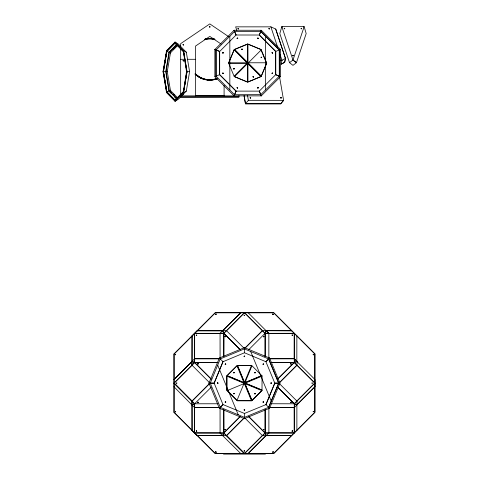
<?xml version="1.0" encoding="UTF-8"?>
<svg xmlns="http://www.w3.org/2000/svg" width="478" height="478" viewBox="0 0 478 478"><rect width="100%" height="100%" fill="white"/><g stroke="black" fill="none" stroke-linecap="round" stroke-linejoin="round"><path stroke-width="0.72" d="M163.028 71.658L166.547 50.698L175.038 42.01L178.443 44.173L186.318 52.222L189.581 71.658L186.318 91.095L178.443 99.149L175.038 101.306L166.547 92.624L163.028 71.658L167.306 71.658M166.547 50.698L166.834 51.074L163.321 71.658L166.834 92.248L170.485 95.976M164.312 66.55L166.834 51.074M183.176 91.746L175.038 100.063L175.038 100.577L183.325 92.111L186.545 71.658L183.325 51.212L175.038 42.739L166.756 51.212L163.53 71.658L166.756 92.111L175.175 100.774L166.697 92.248L163.243 71.658L166.697 51.074L175.038 42.548L175.038 42.01L183.534 50.698L186.318 52.222M183.379 92.248L175.038 100.774L175.038 101.306L183.534 92.624L186.832 71.658L183.707 52.67M183.582 91.382L186.892 71.658L183.534 50.698L187.047 71.658L183.534 92.624L186.318 91.095M184.377 87.098L186.474 74.598M186.725 73.128L186.97 71.658M280.102 54.701L281.948 60.276L281.207 64.207L284.685 62.254L285.42 58.346L275.728 29.044L270.865 26.852L235.654 26.852L236.807 30.335M281.207 64.183L284.715 62.277L285.456 58.37L275.728 29.044M183.516 51.074L175.038 42.548L175.038 43.253L166.9 51.576L169.027 52.21L165.752 71.658L169.027 91.113L170.999 93.126M177.499 45.655L170.407 52.903L169.314 52.317L166.057 71.658L169.314 91.005L171.273 93.007M170.407 52.903L170.568 52.222L167.258 71.658L170.568 91.095L170.407 90.414L166.9 91.746L175.038 100.063L176.806 98.94L168.991 90.951M289.519 62.678L292.984 60.025L296.45 62.678L292.984 60.025L304.157 26.631L306.177 33.562L296.438 62.702L292.984 65.349L289.519 62.678L279.809 33.556L281.829 26.625L304.139 26.625L303.506 27.085M166.547 92.624L166.888 92.111L163.823 73.851M280.49 76.635L275.746 74.664L275.728 51.427L259.321 35.019L236.078 35.002L219.677 51.463L219.677 74.664L236.078 91.071L234.077 95.857L214.873 76.635L214.873 49.497L234.112 30.257L261.287 30.275L280.472 49.461L280.472 76.671L261.245 95.875L180.666 95.875M259.321 35.019L261.287 30.275L259.279 35.002L275.687 51.463L275.687 74.664L259.279 91.131L236.042 91.113L219.635 74.705L219.635 51.427L214.885 49.461M228.627 63.066L234.208 49.593L247.676 43.994L261.155 49.593L266.736 63.066L261.155 76.54L247.682 82.12L234.208 76.54L228.627 63.066L234.208 49.593L247.718 44.096M234.244 76.528L247.682 82.12L261.119 76.456L266.718 63.102M247.718 44.024L261.119 49.581M234.716 76.396L247.425 63.682L247.425 81.66M247.939 44.472L247.968 62.367M234.077 95.857L236.078 91.071M219.342 358.052L208.958 383.117L219.342 408.23L244.443 418.644L269.586 408.23L279.971 383.159L269.586 358.052L244.485 347.637L219.372 358.016L223.029 361.703L244.485 352.776L265.899 361.703L269.586 358.052M214.15 383.141L208.958 383.117L214.15 383.141L223.005 361.649L214.15 383.141L223.005 404.627L219.372 408.26L223.029 404.573L244.467 413.452L265.923 404.627L274.832 383.159L265.899 361.703L269.556 358.016M194.63 433.002L194.612 403.791L173.974 383.141L194.66 362.509L194.654 333.327L223.835 333.333L244.467 312.648L265.117 333.286L265.087 356.708M244.485 312.726L265.093 333.333L294.311 333.297L294.269 362.509L314.96 383.159L294.317 362.491L270.901 362.515L294.346 362.527L294.346 358.727L269.664 358.727M197.175 435.548L222.742 435.5L197.175 435.548L192.054 430.427L191.971 401.15L209.382 383.691M244.467 348.94L268.648 358.954L278.668 383.141L268.648 407.322L244.485 417.396L220.28 407.322L210.266 383.141L220.256 358.9L244.443 348.886M243.911 418.22L226.458 435.673L222.7 435.679L220.059 433.038L223.794 433.038L244.443 453.634L265.093 432.943L294.311 432.984L294.269 403.767L314.745 383.141M262.494 330.597L245.017 348.098M244.467 382.472L237.584 365.778L244.467 382.472L251.344 365.867M223.776 433.002L240.344 416.41L223.788 433.02L194.624 432.984L194.66 403.767L192.031 404.818M245.017 348.056L262.476 330.603L266.228 330.597L268.869 333.238L265.093 333.256M222.7 435.679L240.846 453.634L248.064 453.646L266.127 435.524L248.064 453.586M266.228 330.597L291.777 330.74M273.673 312.684L215.279 312.678L174.004 353.953L174.004 412.323L215.279 453.598L273.673 453.592L314.924 412.323L314.924 353.953L273.649 312.678L314.924 353.953M244.999 382.603L261.603 375.726L244.975 382.627L251.852 366.023M226.458 435.673L243.911 418.178M244.485 413.506L244.485 418.644M268.672 358.9L278.716 383.117L268.672 407.375M291.735 330.782L266.132 330.758L248.064 312.63M265.075 333.303L266.15 330.71L265.135 333.327L265.165 356.612M222.718 435.548L223.8 432.954M222.778 435.572L223.853 432.978L244.467 453.419M183.068 93.903C182.847 95.11 184.514 93.855 183.295 93.73M244.085 95.827L245.453 103.78L248.393 100.326L283.603 100.362L280.7 103.804L245.489 103.804L244.121 95.821M280.7 103.804L283.603 100.326L279.618 77.191M170.999 50.19L176.418 44.651M168.991 52.365L176.806 44.376M171.273 50.31L176.657 44.801M169.272 52.472L177.045 44.526M173.52 49.204L176.968 45.679M216.086 49.975L234.59 31.47L260.767 31.411L279.319 49.939L279.337 76.151L260.767 94.662L234.59 94.722L216.044 76.193L216.026 49.975L216.086 76.151M234.304 76.05L247.012 63.341L229.04 63.341M275.687 51.463L280.472 49.461M174.1 353.995L215.321 312.773L273.613 312.773M209.424 382.585L191.929 365.132L191.923 361.374L194.612 358.757L219.294 358.757M220.077 333.286L222.7 330.597L226.458 330.603L223.794 333.238L220.059 333.238L220.077 357.968M192.036 361.452L173.968 379.52L192.036 361.452L194.63 362.527M222.7 330.597L240.846 312.642L222.784 330.704L223.794 333.238L240.344 349.747M211.073 379.018L194.588 362.527L218.028 362.527L194.57 362.491L191.923 365.108L192.06 335.849L197.157 330.734L222.748 330.782L197.199 330.782M192.132 365.108L174.1 383.141L192.132 401.173M226.435 330.806L244.467 312.773M174.052 412.305L174.052 353.971M209.424 383.691L191.971 401.15L191.923 404.902L194.612 407.525L219.294 407.525M174.189 383.141L194.564 403.808L211.192 387.246M248.572 349.866L265.147 333.256M194.582 407.555L219.994 407.555M251.691 400.678L262.069 390.395L251.769 400.755L237.172 400.743L226.859 390.43L226.859 375.845L237.172 365.539L251.757 365.539L237.172 365.622L226.889 375.822M251.757 365.539L262.04 375.875M244.485 383.093L244.401 382.992M296.868 335.831L296.826 361.422M237.148 400.713L251.721 400.743M220.077 432.99L220.053 407.609M269.634 358.757L294.346 358.727L297.005 361.374L296.958 365.132L279.505 382.585M279.546 382.585L296.999 365.132M262.5 435.47L244.467 453.502L226.435 435.47M296.796 401.173L314.829 383.141M268.881 407.609L268.881 433.02L265.135 433.038L262.494 435.679L245.017 418.178M279.505 383.691L296.999 401.15L294.269 403.767L296.898 404.824L314.972 386.738L314.96 379.52L296.85 361.476L294.305 362.527M296.898 404.824L314.912 386.738M262.476 435.673L266.228 435.679L268.851 432.99M281.948 60.3L280.478 60.276L281.948 60.3L285.444 58.334M214.885 76.671L219.617 74.664M173.968 386.756L191.923 404.902M294.281 362.473L296.874 361.398M194.654 403.808L192.054 404.878L192.054 430.427M245.136 383.141L261.825 390.018L245.136 383.141L261.741 376.264M274.832 383.159L279.971 383.117L274.778 383.141L265.923 404.627M270.889 26.846L277.581 47.035M248.357 100.332L247.52 95.265M245.453 103.78L280.7 103.774M207.99 80.179L211.635 80.095M211.64 80.179L209.872 80.167M219.617 51.463L214.873 49.497M180.666 59.296L184.389 59.296M187.358 59.296L195.538 59.296M234.351 50.1L247.06 62.809L229.087 62.809M186.545 71.658L189.581 71.658M275.687 74.664L280.472 76.671M166.756 92.111L170.515 95.815M195.424 95.576L224.206 95.576M238.964 96.915L180.666 97.064L238.964 97.064L238.964 95.576M194.707 333.381L220.215 333.381M268.72 333.381L294.221 333.381L294.221 358.888M244.443 347.637L244.443 352.776M194.582 358.727L219.994 358.727M226.859 375.845L226.859 390.43M262.069 375.845L262.004 390.371M227.187 376.264L243.708 383.141M244.617 383.075L244.527 382.992M296.958 401.15L297.005 404.902L294.317 407.525L269.634 407.525M194.57 403.791L218.034 403.761M270.906 403.749L294.358 403.791M269.664 407.555L294.346 407.555L294.364 403.808L277.855 387.264M194.707 432.895L220.215 432.895M268.72 432.895L294.221 432.895L294.221 407.393M291.777 435.542L266.228 435.679M223.495 454.1L265.433 454.1M194.606 333.303L194.612 362.491L191.923 361.374M192.06 335.849L192.108 361.416M243.989 382.669L227.385 375.786L243.989 382.669L237.112 366.058M244.939 383.613L251.888 400.295L244.939 383.613L261.544 390.49M265.953 404.597L269.586 408.23M296.874 430.427L296.874 404.884L294.281 403.808L277.742 387.246M176.215 44L175.038 43.253L183.176 51.576M228.639 36.657L209.812 23.9L180.666 43.653L180.666 47.376M221.117 44.054L209.812 36.394L195.538 46.067L195.538 95.875M282.468 27.085L281.829 26.625L292.984 60.025M260.767 31.47L279.277 49.975L279.319 76.193M247.425 62.445L234.674 49.64L247.425 62.445L247.425 44.472M247.939 81.66L247.939 63.682L260.647 76.396M259.279 91.131L261.287 95.857M266.21 330.645L268.851 333.286L268.851 357.968M294.317 358.757L296.958 361.398M243.911 348.098L226.458 330.645M222.724 330.734L223.8 333.327L240.356 349.866M194.582 362.461L211.192 379.03M248.572 416.416L265.147 433.02L265.087 409.574M248.59 416.529L265.135 433.038M174.1 412.287L215.321 453.502L273.613 453.502L314.829 412.287L314.829 353.995M175.175 42.548L178.826 46.276M170.407 90.414L177.499 97.667M173.52 94.118L174.506 95.122M169.272 90.844L177.045 98.791M174.697 96.514L176.657 98.516M174.446 96.652L176.418 98.665M171.524 97.04L172.57 98.109M234.112 30.257L236.078 35.061L234.077 30.275M259.279 91.071L261.245 95.875M291.735 435.5L266.204 435.548L265.135 432.954L265.165 409.664M250.681 351.515L271.223 401.108M217.705 365.174L238.247 414.767M265.075 432.978L266.144 435.572M265.529 36.226L265.529 89.906M251.344 400.415L244.467 383.894M229.834 36.226L229.834 89.906M224.092 85.425L224.092 95.875M223.841 356.708L223.853 333.262L223.77 356.612M223.841 409.574L223.853 433.02L223.77 409.664M180.666 48.87L180.666 95.128M216.958 78.912A20.877 20.877 0 0 1 195.054 74.054M206.191 38.73A20.877 20.877 0 0 1 213.439 38.73M216.922 78.828A20.787 20.787 0 0 1 195.114 73.994M205.02 39.065A20.787 20.787 0 0 1 214.61 39.065M216.893 78.745A20.697 20.697 0 0 1 195.179 73.929M205.044 39.154A20.697 20.697 0 0 1 214.586 39.154M216.833 78.577A20.518 20.518 0 0 1 195.305 73.803M205.08 39.327A20.518 20.518 0 0 1 214.544 39.327M216.803 78.494A20.429 20.429 0 0 1 195.371 73.737M204.53 39.56A20.429 20.429 0 0 1 215.1 39.56M208.372 80.035A20.817 20.817 0 0 1 207.171 79.892M201.387 78.159A20.817 20.817 0 0 1 195.466 74.012M208.372 38.551A20.817 20.817 0 0 1 211.999 38.551M217.341 383.087C217.938 384.39 218.279 382.006 217.341 383.087C217.944 384.39 218.273 382 217.341 383.093M225.186 364.164C225.783 365.461 226.118 363.077 225.186 364.164C225.789 365.461 226.112 363.071 225.186 364.164M225.186 402.016C225.783 403.318 226.118 400.934 225.186 402.016C225.789 403.318 226.112 400.928 225.186 402.022M244.109 356.319C244.706 357.622 245.047 355.238 244.109 356.319C244.712 357.622 245.041 355.232 244.109 356.325M244.109 409.855C244.33 410.99 245.399 409.365 244.288 409.598C243.917 411.158 245.513 408.995 244.109 409.855M263.037 364.164C263.235 365.282 264.334 363.674 263.217 363.901C262.96 365.527 264.346 363.19 263.037 364.212M263.037 402.016C263.235 403.133 264.34 401.532 263.217 401.759C262.888 403.336 264.424 401.167 263.037 402.016M270.877 383.087C271.163 384.27 272.125 382.418 270.978 382.884C270.984 384.503 272.119 382.101 270.877 383.087M233.766 68.73L234.106 68.826L233.778 68.689M241.814 49.3L242.155 49.395L241.826 49.258M253.197 76.779L253.549 76.833L253.197 76.779M261.245 57.348L261.597 57.402L261.281 57.354M233.587 68.701C234.005 69.961 234.71 67.798 233.617 68.611C234.053 70.105 234.602 67.613 233.587 68.718M241.635 49.27C241.802 50.381 242.932 48.828 241.832 49.007C241.486 50.602 243.039 48.398 241.635 49.306M253.017 76.749C253.221 77.884 254.314 76.265 253.191 76.498C252.844 78.069 254.416 75.888 253.017 76.749M261.066 57.318C261.645 58.627 262.016 56.249 261.066 57.318M196.404 335.263L196.715 335.138L196.434 335.293M292.207 431.066L292.524 430.977L292.207 431.066M175.456 354.652L175.456 354.652M313.257 411.731L313.257 411.731M175.348 354.706C175.785 355.495 175.838 353.433 175.348 354.706M238.181 28.746L238.486 28.782L238.181 28.746M313.15 411.785L313.55 411.367L313.15 411.785M196.243 335.287C196.846 336.231 197.026 334.122 196.243 335.287M292.046 431.09C292.644 432.04 292.835 429.907 292.046 431.09M197.892 402.291L198.101 402.536L197.892 402.291M290.827 363.794L291.036 364.039L290.827 363.794M250.287 97.829L250.651 97.894L250.287 97.829M280.837 97.829L281.201 97.894L280.837 97.829M250.108 97.793C250.663 99.167 251.129 96.711 250.108 97.793M280.658 97.793C281.213 99.167 281.679 96.711 280.658 97.793M254.631 393.585C255.186 394.924 255.616 392.552 254.631 393.585M255.336 393.633C254.702 394.876 254.392 392.575 255.33 393.573M225.425 364.188L225.437 364.158M225.425 402.046L225.437 402.016M244.354 356.349L244.36 356.319M244.354 409.885L244.36 409.855M263.282 364.188L263.288 364.158M263.282 402.046L263.288 402.016M271.122 383.117L271.122 383.117M197.844 363.883L198.149 363.854L197.844 363.883M290.785 402.374L291.09 402.351L290.785 402.374M197.695 363.866C198.149 365.108 198.549 362.724 197.695 363.866M290.63 402.362C291.084 403.605 291.484 401.221 290.63 402.362M241.88 49.3L241.886 49.276M225.042 336.661L225.395 336.637L225.042 336.661M263.539 429.603L263.892 429.573L263.569 429.603M224.863 336.655C225.437 337.749 225.831 335.628 224.863 336.655M263.36 429.591C263.934 430.684 264.328 428.563 263.36 429.591M176.591 383.093L176.591 383.093M312.08 383.093L312.08 383.093M254.631 372.541C254.929 373.82 255.838 371.759 254.672 372.44C254.905 373.963 255.79 371.585 254.631 372.541M176.466 383.039C176.729 384.42 177.32 382.107 176.466 383.039M269.138 28.674L269.407 28.871L269.108 28.656M311.949 383.039C312.218 384.42 312.803 382.107 311.949 383.039M183.211 44.741L183.564 44.836L183.211 44.741M183.211 60.73L183.546 60.873L183.229 60.688M183.211 94.041L183.546 94.184L183.229 93.999M209.639 26.834L209.973 26.971L209.657 26.786M222.778 52.777L223.13 52.825L222.808 52.825M222.778 73.265L223.124 73.355L222.814 73.271M237.267 38.288L237.608 38.383L237.267 38.288M237.094 87.701C237.524 89.063 238.158 86.751 237.094 87.701C237.524 89.069 238.158 86.745 237.094 87.701M237.267 87.749L237.59 87.886L237.315 87.725M257.756 38.288L258.096 38.383L257.756 38.288M217.586 383.051L217.837 383.248L217.586 383.051M257.582 87.701C258.012 89.063 258.646 86.751 257.582 87.701C258.012 89.069 258.646 86.745 257.582 87.701M257.756 87.749L258.096 87.844L257.756 87.749M215.757 451.967L216.098 452.11L215.793 451.937M272.066 52.729C272.496 54.092 273.135 51.773 272.066 52.723C272.496 54.098 273.129 51.767 272.066 52.729M272.239 52.777L272.585 52.867L272.275 52.783M272.066 73.218C272.496 74.58 273.135 72.262 272.066 73.212C272.496 74.586 273.129 72.256 272.066 73.218M272.239 73.265L272.585 73.355L272.239 73.265M284.35 28.525L284.709 28.62L284.35 28.525M292.805 55.562L293.163 55.657L292.805 55.562M301.26 28.525L301.6 28.662L301.313 28.495M272.836 314.166L273.177 314.309L272.848 314.148M183.032 44.693C183.468 46.109 184.144 43.707 183.032 44.693M183.032 60.682C183.468 62.098 184.144 59.696 183.032 60.682M209.46 26.78C209.896 28.202 210.571 25.794 209.46 26.78M222.605 52.723C223.029 54.092 223.668 51.773 222.605 52.723M223.31 52.825C222.629 54.014 222.425 51.684 223.304 52.777M222.605 73.212C222.736 74.425 223.925 72.71 222.736 73.026C222.521 74.616 223.973 72.405 222.605 73.212M237.094 38.24C237.512 39.602 238.164 37.284 237.094 38.24M237.793 38.342C237.106 39.525 236.927 37.2 237.793 38.288M257.582 38.24C257.995 39.608 258.67 37.29 257.582 38.24M258.281 38.342C257.546 39.519 257.445 37.194 258.281 38.288M284.171 28.471C284.613 29.893 285.282 27.485 284.171 28.471M292.626 55.514C293.068 56.93 293.737 54.522 292.626 55.514M301.08 28.471C301.522 29.893 302.192 27.485 301.08 28.471M233.778 372.577L234.101 372.715L233.796 372.535M233.778 393.609L234.118 393.705L233.778 393.609M254.81 372.577L255.133 372.715L254.828 372.535M254.81 393.609L255.15 393.705L254.84 393.615M215.584 451.895L216.265 452.182L215.584 451.895M272.663 314.094L273.344 314.381L272.693 314.058M233.605 372.523C233.688 373.706 234.961 372.141 233.778 372.308C233.449 373.945 234.943 371.651 233.593 372.577M233.605 393.555C234.011 394.93 234.686 392.617 233.605 393.555M197.701 402.225C197.94 403.641 198.74 401.538 197.701 402.225M290.642 363.728C290.869 365.138 291.694 363.047 290.642 363.728M175.462 411.546L175.635 411.851L175.474 411.522M313.263 354.467L313.437 354.772L313.275 354.443M244.288 315.361L244.64 315.432L244.336 315.343M244.288 450.85L244.64 450.915L244.336 450.826M175.36 411.415L175.707 412.024L175.384 411.367M313.162 354.335L313.508 354.945L313.186 354.288M244.109 315.325C244.599 316.388 245.178 314.566 244.109 315.325M244.109 450.808C244.599 451.871 245.178 450.055 244.109 450.808M225.048 429.537L225.389 429.68L225.066 429.507M263.545 336.602L263.886 336.739L263.545 336.602M237.954 28.626C238.247 30.084 239.161 27.76 237.954 28.626M268.911 28.626C269.204 30.084 270.118 27.76 268.911 28.626M224.875 429.465C225.216 430.726 226.028 428.826 224.875 429.465M263.372 336.524C263.713 337.785 264.513 335.903 263.372 336.524M196.416 430.941L196.697 431.174L196.434 430.911M292.219 335.138L292.5 335.371L292.267 335.09M196.261 430.833L196.822 431.305L196.303 430.78M292.064 335.03C292.267 336.321 293.175 334.654 292.064 335.03M215.763 314.255L216.098 314.166L215.793 314.255M272.842 452.063L273.177 451.967L272.842 452.063M215.596 314.273L216.271 314.1L215.596 314.273M272.675 452.074L273.356 451.949L272.675 452.074M243.929 383.673L237.052 400.283L227.325 390.556L243.929 383.673M261.09 50.065L248.381 62.773L266.354 62.773L261.09 50.065M294.311 362.444L277.736 379.018L294.346 362.461M197.994 363.752L198.029 363.71M247.831 63.389L247.473 63.359L247.831 63.389M248.381 63.353L261.09 76.068L248.381 63.353"/></g></svg>
